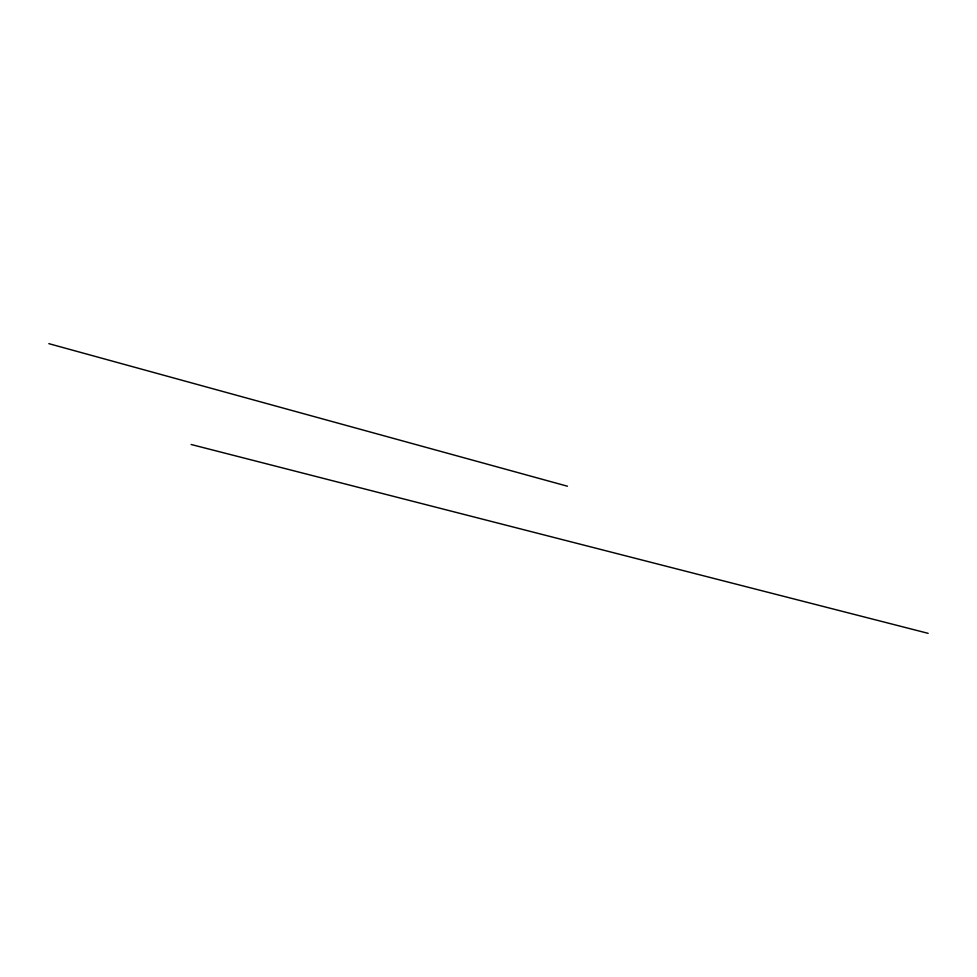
<?xml version="1.0" encoding="UTF-8"?>
<svg xmlns="http://www.w3.org/2000/svg" width="977" height="977" viewBox="0 0 977 977"><rect width="100%" height="100%" fill="white"/><g stroke="black" fill="none" stroke-linecap="round" stroke-linejoin="round"><path stroke-width="1.47" d="M191.15 444.498L928.15 633.34M48.85 343.66L567.442 486.216"/></g></svg>
